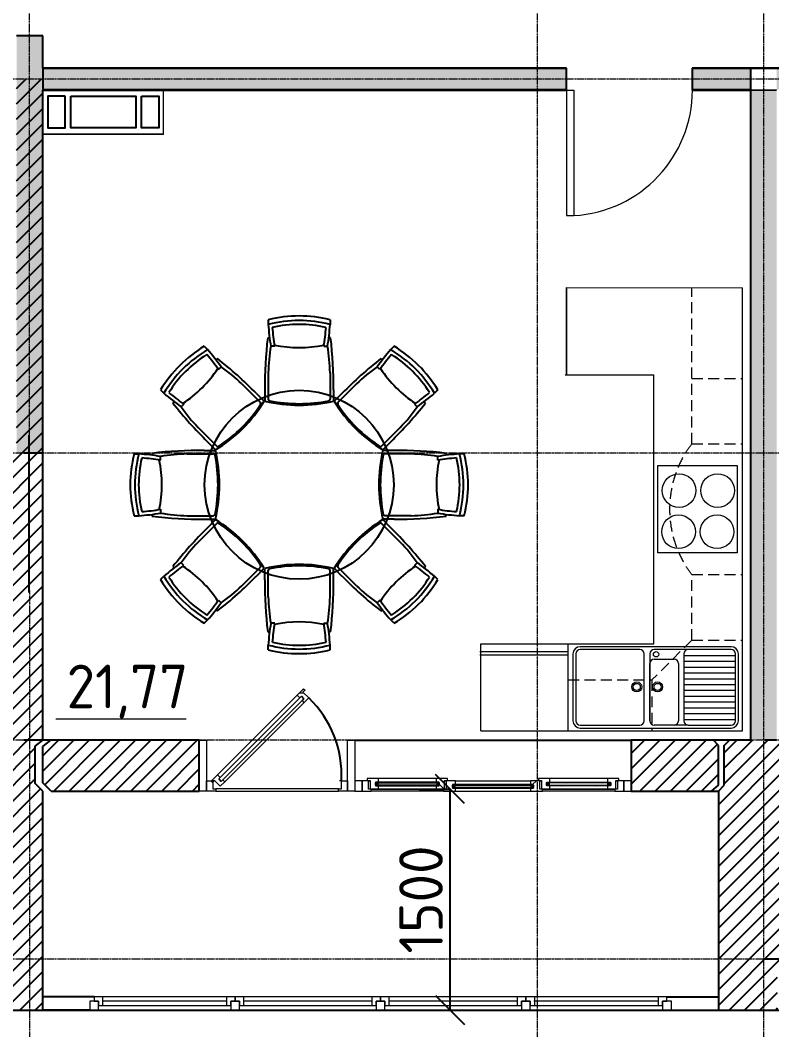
# Model space of a CAD drawing. Header units: inches. Extents: x -2431 to 214825, y 3 to 92804.
# Drawn here: x 72417 to 77586, y 44700 to 51648 of the extents above; entities that cross this region are included whole.
import ezdxf

# ---------------------------------------------------------------- set-up
doc = ezdxf.new("R2010")
doc.units = ezdxf.units.IN
doc.header["$MEASUREMENT"] = 0
doc.linetypes.add('DASHED2', pattern=[0.375, 0.25, -0.125])
doc.linetypes.add('Линия сетки', pattern=[22.225, 12.7, -3.175, 3.175, -3.175])
for name, color, linetype, lineweight in [('A-DOOR', 250, 'Continuous', 9), ('A-DOOR-FRAM', 250, 'Continuous', 18), ('A-GLAZ', 250, 'Continuous', 9), ('Балясины', 7, 'Continuous', 9)]:
    doc.layers.add(name, color=color, linetype=linetype, lineweight=lineweight)
doc.layers.add('М-Мебель', color=250, linetype='Continuous')
doc.layers.add('Фундамент', color=30, linetype='Continuous')
doc.styles.add('GOST-2.304_Type-B', font='GOST_Common.ttf')
doc.styles.add('Чертеж250', font='', dxfattribs={"height": 250})
doc.styles.get('Чертеж250').set_extended_font_data('GOST type B')
doc.dimstyles.new('ГОСТ', dxfattribs={"dimtxt": 300, "dimasz": 200, "dimexe": 0.18, "dimexo": 0.0625, "dimgap": 50, "dimtad": 1, "dimtoh": 1, "dimdec": 0, "dimzin": 0, "dimdsep": 46, "dimtxsty": 'GOST-2.304_Type-B', "dimblk": 'OBLIQUE', "dimcen": 0.09, "dimadec": 0, "dimazin": 0, "dimtfac": 1, "dimtdec": 0, "dimtofl": 0, "dimtmove": 0, "dimatfit": 3, "dimldrblk": 'NONE', "dimfxl": 1, "dimtolj": 1, "dimtzin": 0, "dimarcsym": 0})
pattern_1 = [(210, (-4768.83, -4064.91), (60, -103.923), [])]
pattern_2 = [(315, (-4768.83, -4064.9), (141.4214, 141.4214), [])]

# ---------------------------------------------------------------- blocks, each defined once
blk = doc.blocks.new('Окно 3-Откидное - Среднее глухое - Один переплет с многокамерным стеклопакетом - 30674-99 - Окно 3-Откидное - Среднее глухое - Один переплет с многокамерным стеклопакетом - 30674-99-V6-Уровень 3')
at = {"layer": 'A-GLAZ'}
h = blk.add_hatch(dxfattribs=at)
h.set_pattern_fill('FP_26', color=256, style=0, pattern_type=2)
h.set_pattern_definition([(225, (-4768.83, -4064.9), (169.706, -169.706), [])])
h.paths.add_polyline_path([(-900, 175), (-900, 105), (-857, 105), (-857, 161), (-837, 161), (-837, 175)], flags=0)
h.paths.add_polyline_path([(-340, 175), (-340, 161), (-321, 161), (-321, 105), (-258, 105), (-258, 131), (-278, 131), (-278, 155), (-258, 155), (-258, 175), (-304.7, 175)], flags=0)
h.paths.add_polyline_path([(258, 175), (258, 155), (278, 155), (278, 131), (258, 131), (258, 105), (321, 105), (321, 161), (340, 161), (340, 175)], flags=0)
h.paths.add_polyline_path([(900, 175), (837, 175), (837, 161), (857, 161), (857, 105), (900, 105)], flags=0)
h = blk.add_hatch(dxfattribs=at)
h.set_pattern_fill('FP_25', color=256, style=0, pattern_type=2)
h.set_pattern_definition(pattern_2)
h.paths.add_polyline_path([(-788, 159), (-845, 159), (-845, 103), (-865, 103), (-865, 89), (-788, 89), (-788, 115), (-808, 115), (-808, 139), (-788, 139)], flags=0)
h.paths.add_polyline_path([(-390, 159), (-390, 139), (-370, 139), (-370, 115), (-390, 115), (-390, 89), (-313, 89), (-313, 103), (-333, 103), (-333, 159), (-370, 159)], flags=0)
h = blk.add_hatch(dxfattribs=at)
h.set_pattern_fill('FP_24', color=256, style=0, pattern_type=2)
h.set_pattern_definition(pattern_1)
h.paths.add_polyline_path([(-808, 139), (-808, 135), (-370, 135), (-370, 139), (-801.9, 139)], flags=0)
h.paths.add_polyline_path([(-370, 119), (-808, 119), (-808, 115), (-370, 115)], flags=0)
h = blk.add_hatch(dxfattribs=at)
h.set_pattern_fill('FP_24', color=256, style=0, pattern_type=2)
h.set_pattern_definition(pattern_1)
h.paths.add_polyline_path([(-278, 155), (-278, 151), (278, 151), (278, 155), (192.5, 155)], flags=0)
h.paths.add_polyline_path([(-278, 135), (-278, 131), (278, 131), (278, 135), (192.5, 135)], flags=0)
h = blk.add_hatch(dxfattribs=at)
h.set_pattern_fill('FP_25', color=256, style=0, pattern_type=2)
h.set_pattern_definition(pattern_2)
h.paths.add_polyline_path([(333, 159), (333, 103), (313, 103), (313, 89), (390, 89), (390, 115), (370, 115), (370, 139), (390, 139), (390, 159), (370, 159)], flags=0)
h.paths.add_polyline_path([(845, 159), (788, 159), (788, 139), (808, 139), (808, 115), (788, 115), (788, 89), (865, 89), (865, 103), (845, 103), (845, 139.3)], flags=0)
h = blk.add_hatch(dxfattribs=at)
h.set_pattern_fill('FP_24', color=256, style=0, pattern_type=2)
h.set_pattern_definition(pattern_1)
h.paths.add_polyline_path([(808, 139), (370, 139), (370, 135), (808, 135)], flags=0)
h.paths.add_polyline_path([(808, 119), (370, 119), (370, 115), (808, 115)], flags=0)
h = blk.add_hatch(dxfattribs=at)
h.set_pattern_fill('FP_24', color=256, style=0, pattern_type=2)
h.set_pattern_definition(pattern_1)
h.paths.add_polyline_path([(-808, 135), (-808, 119), (-793, 119), (-793, 135), (-801.9, 135)], flags=0)
h.paths.add_polyline_path([(-385, 135), (-385, 119), (-370, 119), (-370, 135)], flags=0)
h = blk.add_hatch(dxfattribs=at)
h.set_pattern_fill('FP_24', color=256, style=0, pattern_type=2)
h.set_pattern_definition(pattern_1)
h.paths.add_polyline_path([(370, 135), (370, 119), (385, 119), (385, 135)], flags=0)
h.paths.add_polyline_path([(808, 135), (793, 135), (793, 119), (808, 119)], flags=0)
for p, q in [((-900, 175), (-950, 175)), ((-900, 105), (-900, 175)), ((-837, 175), (-340, 175)), ((-340, 161), (-837, 161)), ((-390, 159), (-788, 159)), ((258, 175), (-258, 175)), ((340, 175), (837, 175)), ((837, 161), (340, 161)), ((788, 159), (390, 159)), ((950, 175), (900, 175)), ((900, 175), (900, 105)), ((-950, 105), (-900, 105)), ((-845, 105), (-857, 105)), ((-788, 89), (-390, 89)), ((-321, 105), (-333, 105)), ((258, 105), (-258, 105)), ((333, 105), (321, 105)), ((390, 89), (788, 89)), ((857, 105), (845, 105)), ((900, 105), (950, 105))]:
    blk.add_line(p, q, dxfattribs=at)
at = {"layer": 'A-GLAZ', "lineweight": 18}
for p, q in [((-837, 175), (-900, 175)), ((-900, 175), (-900, 105)), ((-857, 105), (-857, 161)), ((-857, 161), (-837, 161)), ((-845, 159), (-845, 103)), ((-788, 159), (-845, 159)), ((-837, 161), (-837, 175)), ((-808, 135), (-808, 139)), ((-808, 139), (-370, 139)), ((-788, 139), (-788, 159)), ((-333, 159), (-390, 159)), ((-390, 159), (-390, 139)), ((-370, 139), (-370, 135)), ((-258, 175), (-340, 175)), ((-340, 175), (-340, 161)), ((-340, 161), (-321, 161)), ((-333, 103), (-333, 159)), ((-321, 161), (-321, 105)), ((278, 155), (-278, 155)), ((-278, 155), (-278, 151)), ((-278, 151), (278, 151)), ((-258, 155), (-258, 175)), ((340, 175), (258, 175)), ((258, 175), (258, 155)), ((278, 151), (278, 155)), ((321, 105), (321, 161)), ((321, 161), (340, 161)), ((333, 159), (333, 103)), ((390, 159), (333, 159)), ((340, 161), (340, 175)), ((808, 139), (370, 139)), ((370, 139), (370, 135)), ((390, 139), (390, 159)), ((845, 159), (788, 159)), ((788, 159), (788, 139)), ((808, 135), (808, 139)), ((900, 175), (837, 175)), ((837, 175), (837, 161)), ((837, 161), (857, 161)), ((845, 103), (845, 159)), ((857, 161), (857, 105)), ((900, 105), (900, 175)), ((-900, 105), (-857, 105)), ((-845, 103), (-865, 103)), ((-865, 103), (-865, 89)), ((-865, 89), (-788, 89)), ((-370, 135), (-808, 135)), ((-808, 115), (-808, 119)), ((-808, 119), (-370, 119)), ((-370, 115), (-808, 115)), ((-788, 89), (-788, 115)), ((-390, 115), (-390, 89)), ((-390, 89), (-313, 89)), ((-370, 119), (-370, 115)), ((-313, 103), (-333, 103)), ((-321, 105), (-258, 105)), ((-313, 89), (-313, 103)), ((278, 135), (-278, 135)), ((-278, 135), (-278, 131)), ((-278, 131), (278, 131)), ((-258, 105), (-258, 131)), ((258, 131), (258, 105)), ((258, 105), (321, 105)), ((278, 131), (278, 135)), ((333, 103), (313, 103)), ((313, 103), (313, 89)), ((313, 89), (390, 89)), ((370, 135), (808, 135)), ((808, 119), (370, 119)), ((370, 119), (370, 115)), ((370, 115), (808, 115)), ((390, 89), (390, 115)), ((788, 115), (788, 89)), ((788, 89), (865, 89)), ((808, 115), (808, 119)), ((865, 103), (845, 103)), ((857, 105), (900, 105)), ((865, 89), (865, 103))]:
    blk.add_line(p, q, dxfattribs=at)
at = {"layer": 'A-GLAZ', "lineweight": 25}
for p, q in [((-263, 151), (-278, 151)), ((-278, 151), (-278, 135)), ((-263, 135), (-263, 151)), ((263, 151), (263, 135)), ((278, 151), (263, 151)), ((278, 135), (278, 151)), ((-808, 135), (-793, 135)), ((-808, 119), (-808, 135)), ((-793, 119), (-808, 119)), ((-793, 135), (-793, 119)), ((-385, 135), (-370, 135)), ((-385, 119), (-385, 135)), ((-370, 119), (-385, 119)), ((-370, 135), (-370, 119)), ((-278, 135), (-263, 135)), ((263, 135), (278, 135)), ((385, 135), (370, 135)), ((370, 135), (370, 119)), ((370, 119), (385, 119)), ((385, 119), (385, 135)), ((793, 135), (793, 119)), ((808, 135), (793, 135)), ((793, 119), (808, 119)), ((808, 119), (808, 135))]:
    blk.add_line(p, q, dxfattribs=at)
blk = doc.blocks.new('eqrfq')
at = {"layer": 'М-Мебель'}
for points in [[(169136.8, -13940.3), (169058.4, -13940.3)], [(169253.5, -13964.5), (169072.2, -13964.5)], [(169618.2, -13964.5), (169585.3, -13964.5)], [(169435.8, -14008.5), (169435.8, -13982.1)], [(169435.8, -14008.5), (169435.8, -13982.1)], [(169435.8, -14345.5), (169435.8, -14371.9)], [(169435.8, -14345.5), (169435.8, -14371.9)], [(169136.8, -14413.7), (169058.4, -14413.7)], [(169253.5, -14389.5), (169072.2, -14389.5)], [(169618.2, -14389.5), (169585.3, -14389.5)]]:
    blk.add_lwpolyline(points, dxfattribs=at)
for points in [[(169493.9, -13960.8, -0.001858), (169495.4, -13973.2, -0.001858)], [(169493.9, -14393.3, 0.001858), (169495.4, -14380.9, 0.001858)]]:
    blk.add_lwpolyline(points, format="xyb", dxfattribs=at)
for centre, radius, start, end in [((170052.9, -14177), 1022.3, 166.61317, 193.38683), ((169072.2, -13975.7), 11.2, 90, 168.39848), ((169167.2, -16607.1), 2666.5, 82.96231, 90.65331), ((169232, -15140.9), 1176.6, 80.02225, 88.94987), ((169685.7, -15462.4), 1501.3, 93.82312, 99.58072), ((168771.3, -14177), 841.3, 345.36714, 14.63286), ((168771.3, -14177), 873.1, 0, 14.08893), ((170052.9, -14177), 1012.3, 168.39848, 180), ((170241.8, -14177), 815.3, 167.96774, 192.0344), ((169685.7, -15462.4), 1475.2, 94.68128, 99.75167), ((168771.3, -14177), 815.3, 346.93686, 13.10793), ((170052.9, -14177), 1012.3, 180, 191.60152), ((168771.3, -14177), 873.1, 345.91107, 0), ((169072.2, -14378.3), 11.2, 191.60152, 270), ((169232, -13213.1), 1176.6, 271.05013, 279.97775), ((169685.7, -12891.6), 1475.2, 260.24833, 265.31872), ((169685.7, -12891.6), 1501.3, 260.41928, 266.17688), ((169167.2, -11746.9), 2666.5, 269.34669, 277.03769)]:
    blk.add_arc(centre, radius, start, end, dxfattribs=at)
blk = doc.blocks.new('Одиночные-Щитовые - 0864 x 2134 мм-348841-Уровень 3')
at = {"layer": 'A-DOOR', "lineweight": 18}
for p, q in [((381, 75), (381, 939.2)), ((432, 939.2), (381, 939.2)), ((432, 75), (432, 939.2)), ((432, 75), (381, 75))]:
    blk.add_line(p, q, dxfattribs=at)
at = {"layer": 'A-DOOR'}
blk.add_arc((432, 75), 865.7, 93.37739, 180, dxfattribs=at)
blk = doc.blocks.new('_Oblique')
at = {"color": 0, "linetype": 'ByBlock', "lineweight": -2}
blk.add_line((-0.5, -0.5), (0.5, 0.5), dxfattribs=at)
blk = doc.blocks.new('*D165')
at = {"color": 0, "lineweight": -2, "transparency": 16777216}
for p, q in [((75161.2, 46357), (75373.5, 46357)), ((75373.3, 44835.9), (75373.3, 46357)), ((75161.2, 44835.9), (75373.5, 44835.9))]:
    blk.add_line(p, q, dxfattribs=at)
at = {"layer": 'Defpoints', "color": 0, "transparency": 16777216}
for p in [(75161.2, 46357), (75373.3, 46357), (75161.2, 44835.9)]:
    blk.add_point(p, dxfattribs=at)
at = {"color": 0, "lineweight": -2, "transparency": 16777216, "xscale": 200, "yscale": 200, "zscale": 200}
for p, rotation in [((75373.3, 46357), 90), ((75373.3, 44835.9), 270)]:
    blk.add_blockref('_Oblique', p, dxfattribs=dict(at, rotation=rotation))
at = {"color": 0, "transparency": 16777216, "insert": (75173.3, 45596.5), "char_height": 300, "width": 922.942, "attachment_point": 5, "rotation": 90, "style": 'GOST-2.304_Type-B'}
blk.add_mtext('\\A1;1500', dxfattribs=at)
blk = doc.blocks.new('_None')
blk = doc.blocks.new('кузонный комплект')
at = {"lineweight": 9}
for p, q in [((-1210.8, 0.6), (0, 0)), ((-1210.8, 0.6), (-1210.8, -599.4)), ((-1210.8, 0.6), (-1210.8, -599.4)), ((-1210.8, -599.4), (-1210.8, 0.6)), ((0, -3049.4), (0, 0.2)), ((-1220, -599.4), (-610.8, -599.4)), ((-610.8, -2449.4), (-610.8, -599.4)), ((-584.3, -1824.4), (-584.3, -1224.4)), ((-584.3, -1224.4), (-37.3, -1224.4)), ((-37.3, -1224.4), (-37.3, -1824.4)), ((-37.3, -1824.4), (-584.3, -1824.4)), ((-1800, -3049.4), (-1800, -2449.4)), ((-1800, -2449.4), (-610.8, -2449.4)), ((-1200, -3049.4), (-1200, -2449.4)), ((-79.5, -2470.3), (-1117.4, -2470.3)), ((-706.8, -2490.3), (-1117.4, -2490.3)), ((-312.6, -2490.3), (-607.7, -2490.3)), ((-79.7, -2490.3), (-374.8, -2490.3)), ((-1807.6, -2502.8), (-1200, -2502.8)), ((-1807.6, -2525.6), (-1200, -2525.6)), ((-1167.4, -2520.3), (-1167.4, -2980.3)), ((-1147.4, -2520.3), (-1147.4, -2980.3)), ((-676.8, -2980.3), (-676.8, -2520.3)), ((-637.7, -2520.3), (-637.7, -2980.3)), ((-607.7, -2556.5), (-471, -2556.5)), ((-404.8, -2520.3), (-404.8, -2980.3)), ((-404.8, -2530.3), (-49.7, -2530.3)), ((-404.8, -2570.3), (-49.7, -2570.3)), ((-49.7, -2980.3), (-49.7, -2520.3)), ((-29.5, -2980.3), (-29.5, -2520.3)), ((-637.7, -2980.3), (-637.7, -2586.5)), ((-441, -2586.5), (-441, -2980.3)), ((-404.8, -2610.3), (-49.7, -2610.3)), ((-404.8, -2650.3), (-49.7, -2650.3)), ((-404.8, -2690.3), (-49.7, -2690.3)), ((-404.8, -2730.3), (-49.7, -2730.3)), ((-404.8, -2770.3), (-49.7, -2770.3)), ((-404.8, -2810.3), (-49.7, -2810.3)), ((-404.8, -2850.3), (-49.7, -2850.3)), ((-404.8, -2890.3), (-49.7, -2890.3)), ((-404.8, -2930.3), (-49.7, -2930.3)), ((-404.8, -2970.3), (-49.7, -2970.3)), ((-1800, -3049.4), (0, -3049.4)), ((-1117.4, -3010.3), (-706.8, -3010.3)), ((-1117.4, -3030.3), (-79.5, -3030.3)), ((-374.8, -3010.3), (-607.7, -3010.3)), ((-374.8, -3010.3), (-79.7, -3010.3))]:
    blk.add_line(p, q, dxfattribs=at)
at = {"linetype": 'DASHED2', "lineweight": 9, "ltscale": 300}
for p, q in [((-350, -1074.4), (-350, 0.6)), ((-350, -624.4), (0, -624.4)), ((-350, -1074.4), (0, -1074.4)), ((-350, -2424.4), (-350, -1974.4)), ((-350, -1974.4), (0, -1974.4)), ((-350, -2424.4), (-623.6, -2699.4)), ((-350, -2424.4), (0, -2424.4)), ((-1200, -2699.4), (-623.6, -2699.4)), ((-623.6, -2699.4), (-623.6, -3049.4))]:
    blk.add_line(p, q, dxfattribs=at)
at = {"lineweight": 9}
for centre, radius in [((-437.3, -1395.9), 115.9), ((-172.4, -1395.8), 115.9), ((-440.9, -1679.4), 115.9), ((-176, -1679.3), 115.9), ((-595.4, -2522.7), 18.4), ((-728.5, -2747.2), 34.7), ((-728.5, -2747.2), 24.7), ((-584.9, -2747.2), 34.7), ((-584.9, -2747.2), 24.7)]:
    blk.add_circle(centre, radius, dxfattribs=at)
at = {"linetype": 'DASHED2', "lineweight": 9, "ltscale": 300}
blk.add_arc((238.1, -1524.4), 740.5, 142.57645, 217.42355, dxfattribs=at)
at = {"lineweight": 9}
for centre, radius, start, end in [((-1117.4, -2520.3), 50, 90, 180), ((-1117.4, -2520.3), 30, 90, 180), ((-706.8, -2520.3), 30, 0, 90), ((-607.7, -2520.3), 30, 90, 180), ((-374.8, -2520.3), 30, 90, 180), ((-79.7, -2520.3), 30, 0, 90), ((-79.5, -2520.3), 50, 0, 90), ((-607.7, -2586.5), 30, 90, 180), ((-471, -2586.5), 30, 0, 90), ((-1117.4, -2980.3), 50, 180, 270), ((-1117.4, -2980.3), 30, 180, 270), ((-706.8, -2980.3), 30, 270, 0), ((-607.7, -2980.3), 30, 180, 270), ((-471, -2980.3), 30, 270, 0), ((-374.8, -2980.3), 30, 180, 270), ((-79.7, -2980.3), 30, 270, 0), ((-79.5, -2980.3), 50, 270, 0)]:
    blk.add_arc(centre, radius, start, end, dxfattribs=at)
blk = doc.blocks.new('Наружная дверь 1-Навесная - С панелью и порогом - 30970-2002 - Наружная дверь 1-Навесная - С панелью и порогом - 30970-2002-V14-Уровень 3')
at = {"layer": 'A-DOOR'}
h = blk.add_hatch(dxfattribs=at)
h.set_pattern_fill('FP_56', color=256, angle=45, style=0, pattern_type=2)
h.set_pattern_definition([(360, (-16404.68, 1179.3), (0, 240), [])])
h.paths.add_polyline_path([(137.8, 484.9), (156.2, 466.5), (166.8, 477.1), (183.8, 460.1), (173.2, 449.5), (187.3, 435.4), (217.7, 465.8), (178.1, 505.4), (192.3, 519.5), (182.4, 529.4)], flags=0)
h.paths.add_polyline_path([(-409.5, -62.4), (-454, -107), (-444.1, -116.9), (-430, -102.7), (-390.4, -142.3), (-360, -111.9), (-374.1, -97.8), (-384.7, -108.4), (-401.7, -91.4), (-391.1, -80.8)], flags=0)
blk.add_arc((-287.8, -62.3), 731, 356.67281, 46.25045)
at = {"layer": 'A-DOOR', "lineweight": 18}
for p, q in [((-401.7, -91.4), (166.8, 477.1)), ((183.8, 460.1), (-384.7, -108.4)), ((166.8, 477.1), (183.8, 460.1)), ((-384.7, -108.4), (-401.7, -91.4))]:
    blk.add_line(p, q, dxfattribs=at)
at = {"layer": 'A-DOOR'}
for p, q in [((-535, 175.3), (-485, 175.3)), ((-535, -174.7), (-535, 175.3)), ((-485, 175.3), (-485, -174.7)), ((485, 175.3), (535, 175.3)), ((485, -174.7), (485, 175.3)), ((535, 175.3), (535, -174.7)), ((-485, -174.7), (-535, -174.7)), ((535, -174.7), (485, -174.7))]:
    blk.add_line(p, q, dxfattribs=at)
at = {"layer": 'A-DOOR-FRAM'}
for p, q in [((137.8, 484.9), (182.4, 529.4)), ((192.3, 519.5), (178.1, 505.4)), ((178.1, 505.4), (217.7, 465.8)), ((182.4, 529.4), (192.3, 519.5)), ((156.2, 466.5), (137.8, 484.9)), ((166.8, 477.1), (156.2, 466.5)), ((183.8, 460.1), (166.8, 477.1)), ((173.2, 449.5), (183.8, 460.1)), ((187.3, 435.4), (173.2, 449.5)), ((217.7, 465.8), (187.3, 435.4)), ((-454, -107), (-409.5, -62.4)), ((-409.5, -62.4), (-391.1, -80.8)), ((-485, -104.7), (-442, -104.7)), ((-485, -174.7), (-485, -104.7)), ((-444.1, -116.9), (-454, -107)), ((-430, -102.7), (-444.1, -116.9)), ((-442, -104.7), (-442, -160.7)), ((-390.4, -142.3), (-430, -102.7)), ((-391.1, -80.8), (-401.7, -91.4)), ((-401.7, -91.4), (-384.7, -108.4)), ((-360, -111.9), (-390.4, -142.3)), ((-384.7, -108.4), (-374.1, -97.8)), ((-374.1, -97.8), (-360, -111.9)), ((442, -104.7), (485, -104.7)), ((442, -160.7), (442, -104.7)), ((485, -104.7), (485, -174.7)), ((-422, -174.7), (-485, -174.7)), ((-442, -160.7), (-422, -160.7)), ((-422, -160.7), (-422, -174.7)), ((422, -160.7), (442, -160.7)), ((422, -174.7), (422, -160.7)), ((485, -174.7), (422, -174.7))]:
    blk.add_line(p, q, dxfattribs=at)
at = {"layer": 'A-DOOR-FRAM', "lineweight": 9}
for p, q in [((137.8, 484.9), (-409.5, -62.4)), ((-360, -111.9), (187.3, 435.4)), ((-430, -104.7), (-442, -104.7)), ((442, -104.7), (430, -104.7)), ((422, -160.7), (-422, -160.7)), ((-422, -174.7), (422, -174.7))]:
    blk.add_line(p, q, dxfattribs=at)
blk = doc.blocks.new('w4 - w4 2-349507-Уровень 3')
at = {"layer": 'A-GLAZ', "lineweight": 18}
for p, q in [((-1070, -55), (-1130, -55)), ((-1130, -55), (-1130, -115)), ((-1070, -115), (-1070, -55)), ((-100, -55), (-160, -55)), ((-160, -55), (-160, -115)), ((-100, -115), (-100, -55)), ((900, -55), (840, -55)), ((840, -55), (840, -115)), ((900, -115), (900, -55)), ((1900, -55), (1840, -55)), ((1840, -55), (1840, -115)), ((1900, -115), (1900, -55)), ((2870, -55), (2810, -55)), ((2810, -55), (2810, -115)), ((2870, -115), (2870, -55)), ((-1130, -115), (-1070, -115)), ((-160, -115), (-100, -115)), ((840, -115), (900, -115)), ((1840, -115), (1900, -115)), ((2810, -115), (2870, -115))]:
    blk.add_line(p, q, dxfattribs=at)
at = {"layer": 'A-GLAZ'}
for p, q in [((-1070, -55), (-160, -55)), ((-100, -55), (840, -55)), ((900, -55), (1840, -55)), ((1900, -55), (2810, -55)), ((-1100, -115), (-1100, -145)), ((-1070, -115), (-1100, -115)), ((-1040, -85), (-1070, -85)), ((-1070, -85), (-1070, -115)), ((-1040, -145), (-1040, -85)), ((-190, -85), (-1040, -85)), ((-1040, -115), (-185, -115)), ((-160, -85), (-190, -85)), ((-190, -85), (-190, -145)), ((-160, -115), (-160, -85)), ((-130, -115), (-160, -115)), ((-130, -115), (-130, -145)), ((-100, -115), (-130, -115)), ((-130, -145), (-130, -115)), ((-70, -85), (-100, -85)), ((-100, -85), (-100, -115)), ((-70, -145), (-70, -85)), ((810, -85), (-70, -85)), ((-70, -115), (810, -115)), ((840, -85), (810, -85)), ((810, -85), (810, -145)), ((840, -115), (840, -85)), ((870, -115), (840, -115)), ((870, -115), (870, -145)), ((900, -115), (870, -115)), ((870, -145), (870, -115)), ((930, -85), (900, -85)), ((900, -85), (900, -115)), ((930, -145), (930, -85)), ((1810, -85), (930, -85)), ((930, -115), (1810, -115)), ((1840, -85), (1810, -85)), ((1810, -85), (1810, -145)), ((1840, -115), (1840, -85)), ((1870, -115), (1840, -115)), ((1870, -145), (1870, -115)), ((1870, -115), (1870, -145)), ((1900, -115), (1870, -115)), ((1930, -85), (1900, -85)), ((1900, -85), (1900, -115)), ((1930, -145), (1930, -85)), ((2780, -85), (1930, -85)), ((1930, -115), (2785, -115)), ((2810, -85), (2780, -85)), ((2780, -85), (2780, -145)), ((2810, -115), (2810, -85)), ((2840, -115), (2810, -115)), ((2840, -145), (2840, -115)), ((-1100, -145), (-1040, -145)), ((-1040, -145), (-190, -145)), ((-190, -145), (-130, -145)), ((-130, -145), (-70, -145)), ((-70, -145), (810, -145)), ((810, -145), (870, -145)), ((870, -145), (930, -145)), ((930, -145), (1810, -145)), ((1810, -145), (1870, -145)), ((1870, -145), (1930, -145)), ((1930, -145), (2780, -145)), ((2780, -145), (2840, -145))]:
    blk.add_line(p, q, dxfattribs=at)

msp = doc.modelspace()

# ---------------------------------------------------------------- hatches: boundary and pattern name
h = msp.add_hatch(color=256)
h.dxf.hatch_style = 1
h.paths.add_polyline_path([(72571.55603, 51167.14543), (72571.55603, 51242.14543), (72478.73507, 51242.14543), (72479.06386, 48668.02832), (72571.55603, 48668.02832)])
h.paths.add_polyline_path([(72478.73507, 51242.14543), (72391.55603, 51242.14543), (72391.55603, 48668.02832), (72479.06386, 48668.02832)])
h.paths.add_polyline_path([(72571.55603, 51540.58687), (72478.69695, 51540.58687), (72478.73507, 51242.14543), (72571.55603, 51242.14543), (72571.55603, 51317.14543)])
h.paths.add_polyline_path([(72478.69695, 51540.58687), (72391.55603, 51540.58687), (72391.55603, 51242.14543), (72478.73507, 51242.14543)])
h.paths.add_polyline_path([(75971.55603, 51242.14543), (72571.55603, 51242.14543), (72571.55603, 51169.14543), (75971.55603, 51169.14543)])
h.paths.add_polyline_path([(75971.55603, 51315.14543), (72571.55603, 51315.14543), (72571.55603, 51242.14543), (75971.55603, 51242.14543)])
h.paths.add_polyline_path([(72571.55603, 52628.02832), (72571.55603, 52678.02832), (72571.55603, 54345.02832), (72478.33874, 54345.02832), (72478.58659, 52404.58687), (72571.55603, 52404.58687)])
h.paths.add_polyline_path([(72478.33874, 54345.02832), (72391.55603, 54345.02832), (72391.55603, 54343.02832), (72391.55603, 52404.58687), (72478.58659, 52404.58687)])
h.paths.add_polyline_path([(74902.93928, 54491.02832), (72571.55603, 54491.02832), (72571.55603, 54418.02832), (74902.93928, 54418.02832)])
h.paths.add_polyline_path([(74902.93928, 54418.02832), (72571.55603, 54418.02832), (72571.55603, 54345.02832), (73673.55603, 54345.02832), (73673.55603, 54343.02832), (73719.55603, 54343.02832), (73719.55603, 54345.02832), (74902.93928, 54345.02832)])
h.paths.add_polyline_path([(75971.55603, 54418.02832), (75082.93928, 54418.02832), (75082.93928, 54345.02832), (75655.3874, 54345.02832), (75701.3874, 54343.11165), (75701.3874, 54345.02832), (75703.3874, 54345.02832), (75971.55603, 54345.02832)])
h.paths.add_polyline_path([(75971.55603, 54491.02832), (75082.93928, 54491.02832), (75082.93928, 54418.02832), (75971.55603, 54418.02832)])
h.paths.add_polyline_path([(75082.93928, 54810.52832), (74902.93928, 54810.52832), (74902.93928, 54491.02832), (75082.93928, 54493.02832)])
h.paths.add_polyline_path([(75082.93928, 56043.02832), (74902.93928, 56043.02832), (74902.93928, 55725.52832), (75082.93928, 55725.52832)])
h.paths.add_polyline_path([(77528.3874, 54418.02832), (75971.55603, 54418.02832), (75971.55603, 54345.02832), (77505.3874, 54345.02832), (77528.3874, 54345.02832)])
h.paths.add_polyline_path([(77528.3874, 54491.02832), (75971.55603, 54491.02832), (75971.55603, 54418.02832), (77528.3874, 54418.02832)])
h.paths.add_polyline_path([(79182.4255, 54418.02832), (77528.3874, 54418.02832), (77528.3874, 54345.02832), (77551.3874, 54345.02832), (79182.4255, 54345.02832)])
h.paths.add_polyline_path([(79182.4255, 54491.02832), (77528.3874, 54491.02832), (77528.3874, 54418.02832), (79182.4255, 54418.02832)])
h.paths.add_polyline_path([(81497.4255, 54418.02832), (80241.78231, 54418.02832), (80241.78231, 54345.02832), (81497.4255, 54345.02832)])
h.paths.add_polyline_path([(81497.4255, 54491.02832), (80241.78231, 54491.02832), (80241.78231, 54418.02832), (81497.4255, 54418.02832)])
h.paths.add_polyline_path([(80241.78231, 54418.02832), (80097.4255, 54418.02832), (80097.4255, 54345.02832), (80241.78231, 54345.02832)])
h.paths.add_polyline_path([(80241.78231, 54491.02832), (80097.4255, 54491.02832), (80097.4255, 54418.02832), (80241.78231, 54418.02832)])
h = msp.add_hatch(color=256)
h.dxf.hatch_style = 1
h.paths.add_polyline_path([(98656.91171, 54489.02832), (97831.65627, 54489.02832), (97229.91171, 54491.02832), (97229.91171, 54493.02832), (97183.91171, 54493.02832), (97183.91171, 54491.02832), (96381.91171, 54491.02832), (96381.91171, 54418.02832), (98656.91171, 54418.02832)])
h.paths.add_polyline_path([(98656.91171, 54418.02832), (96381.91171, 54418.02832), (96381.91171, 54345.02832), (98656.91171, 54344.02832)])
h.paths.add_polyline_path([(95517.91171, 54418.02832), (94871.91171, 54418.02832), (94871.91171, 54345.02832), (95517.91171, 54345.02832)])
h.paths.add_polyline_path([(95517.91171, 54491.02832), (94871.91171, 54491.02832), (94871.91171, 54418.02832), (95517.91171, 54418.02832)])
h.paths.add_polyline_path([(94691.91171, 54418.02832), (90783.29496, 54418.02832), (90783.29496, 54345.02832), (94691.91171, 54345.02832)])
h.paths.add_polyline_path([(94691.91171, 54491.02832), (90783.29496, 54491.02832), (90783.29496, 54418.02832), (94691.91171, 54418.02832)])
h.paths.add_polyline_path([(94871.91171, 54345.02832), (94781.91171, 54345.02832), (94781.91171, 51242.14543), (94871.91171, 51242.14543)])
h.paths.add_polyline_path([(94781.91171, 54345.02832), (94691.91171, 54345.02832), (94691.91171, 54343.02832), (94691.91171, 51242.14543), (94781.91171, 51242.14543)])
h.paths.add_polyline_path([(90783.29496, 54343.02832), (90693.29496, 54344.02832), (90693.29496, 52404.58687), (90783.29496, 52404.58687)])
h.paths.add_polyline_path([(90693.29496, 54344.02832), (90603.29496, 54345.02832), (90603.29496, 54039.44586), (90603.29496, 52678.02832), (90603.29496, 52628.02832), (90603.29496, 52404.58687), (90693.29496, 52404.58687)])
h.paths.add_polyline_path([(90603.29496, 54418.02832), (88277.4255, 54418.02832), (88277.4255, 54345.02832), (89455.29496, 54345.02832), (89501.29496, 54345.02832), (90603.29496, 54345.02832)])
h.paths.add_polyline_path([(90603.29496, 54491.02832), (88277.4255, 54491.02832), (88277.4255, 54418.02832), (90603.29496, 54418.02832)])
h.paths.add_polyline_path([(87203.29496, 54418.02832), (85646.46359, 54418.02832), (85646.46359, 54344.02832), (85669.46359, 54343.10832), (85669.46359, 54345.02832), (87203.29496, 54345.02832)])
h.paths.add_polyline_path([(87203.29496, 54491.02832), (85646.46359, 54491.02832), (85646.46359, 54418.02832), (87203.29496, 54418.02832)])
h.paths.add_polyline_path([(88097.4255, 54418.02832), (87203.29496, 54418.02832), (87203.29496, 54345.02832), (87445.29496, 54345.02832), (87491.29496, 54345.02832), (88097.4255, 54345.02832)])
h.paths.add_polyline_path([(88097.4255, 54491.02832), (87203.29496, 54491.02832), (87203.29496, 54418.02832), (88097.4255, 54418.02832)])
h.paths.add_polyline_path([(85646.46359, 54418.02832), (83992.4255, 54418.02832), (83992.4255, 54345.02832), (85623.46359, 54345.02832), (85623.46359, 54344.94832), (85646.46359, 54344.02832)])
h.paths.add_polyline_path([(85646.46359, 54491.02832), (83992.4255, 54491.02832), (83992.4255, 54418.02832), (85646.46359, 54418.02832)])
h.paths.add_polyline_path([(82933.06868, 54418.02832), (81677.4255, 54418.02832), (81677.4255, 54345.02832), (82933.06868, 54345.02832)])
h.paths.add_polyline_path([(82933.06868, 54491.02832), (81677.4255, 54491.02832), (81677.4255, 54418.02832), (82933.06868, 54418.02832)])
h.paths.add_polyline_path([(83077.4255, 54418.02832), (82933.06868, 54418.02832), (82933.06868, 54345.02832), (83077.4255, 54345.02832)])
h.paths.add_polyline_path([(83077.4255, 54491.02832), (82933.06868, 54491.02832), (82933.06868, 54418.02832), (83077.4255, 54418.02832)])
h.paths.add_polyline_path([(81677.4255, 54345.02832), (81587.4255, 54345.02832), (81587.4255, 51317.14543), (81677.4255, 51317.14543)])
h.paths.add_polyline_path([(81587.4255, 54345.02832), (81497.4255, 54345.02832), (81497.4255, 54343.02832), (81497.4255, 51317.14543), (81587.4255, 51317.14543)])
h.paths.add_polyline_path([(78682.26596, 51242.14543), (77618.3874, 51242.14543), (77618.3874, 51169.14543), (78682.26596, 51169.14543)])
h.paths.add_polyline_path([(78682.26596, 51317.14543), (77618.3874, 51315.85107), (77618.3874, 51242.14543), (78682.26596, 51242.14543)])
h.paths.add_polyline_path([(77438.3874, 51242.14543), (77038.3874, 51242.14543), (77038.3874, 51169.14543), (77438.3874, 51169.14543)])
h.paths.add_polyline_path([(77438.3874, 51315.63208), (77038.3874, 51315.14543), (77038.3874, 51242.14543), (77438.3874, 51242.14543)])
h.paths.add_polyline_path([(76174.3874, 51242.14543), (75971.55603, 51242.14543), (75971.55603, 51169.14543), (76174.3874, 51169.14543)])
h = msp.add_hatch(color=256)
h.dxf.hatch_style = 1
h.paths.add_polyline_path([(80241.78231, 51242.14543), (79538.47961, 51242.14543), (79538.47961, 51167.14543), (79989.90645, 51167.14543), (80241.78231, 51167.47959)])
h.paths.add_polyline_path([(81497.4255, 51242.14543), (80241.78231, 51242.14543), (80241.78231, 51167.47959), (81497.4255, 51169.14543)])
h.paths.add_polyline_path([(81497.4255, 51315.14543), (80241.78231, 51315.14543), (80241.78231, 51242.14543), (81497.4255, 51242.14543)])
h.paths.add_polyline_path([(82933.06868, 51242.14543), (81677.4255, 51242.14543), (81677.4255, 51169.14543), (82506.18851, 51169.14543), (82933.06868, 51169.14543)])
h.paths.add_polyline_path([(82933.06868, 51316.42691), (81677.4255, 51315.14543), (81677.4255, 51242.14543), (82933.06868, 51242.14543)])
h.paths.add_polyline_path([(81677.4255, 51167.14543), (81587.4255, 51168.14543), (81587.4255, 48668.02832), (81677.4255, 48668.02832)])
h.paths.add_polyline_path([(81587.4255, 51168.14543), (81497.4255, 51169.14543), (81497.4255, 51167.14543), (81497.4255, 50863.56297), (81497.4255, 48668.02832), (81587.4255, 48668.02832)])
h.paths.add_polyline_path([(81587.4255, 48668.02832), (81497.4255, 48668.02832), (81497.4255, 46693.02832), (81587.4255, 46693.02832)])
h.paths.add_polyline_path([(81677.4255, 48668.02832), (81587.4255, 48668.02832), (81587.4255, 46693.02832), (81677.4255, 46693.02832)])
h.paths.add_polyline_path([(81677.4255, 46693.02832), (81587.4255, 46693.02832), (81587.4255, 45185.89953), (81677.4255, 45185.89953)])
h.paths.add_polyline_path([(81587.4255, 46693.02832), (81497.4255, 46693.02832), (81497.4255, 45185.89953), (81587.4255, 45185.89953)])
h.paths.add_polyline_path([(77618.3874, 48668.02832), (77528.3874, 48668.02832), (77528.3874, 46693.02832), (77618.3874, 46693.02832)])
h.paths.add_polyline_path([(77528.3874, 48668.02832), (77438.3874, 48668.02832), (77438.3874, 46693.02832), (77528.3874, 46693.02832)])
h.paths.add_polyline_path([(77618.3874, 49232.57073), (77618.3874, 49430.2596), (77618.3874, 51169.14543), (77528.3874, 51168.14543), (77528.3874, 48668.02832), (77618.3874, 48668.02832)])
h.paths.add_polyline_path([(77528.3874, 51168.14543), (77438.3874, 51167.14543), (77438.3874, 48668.02832), (77528.3874, 48668.02832)])
h.paths.add_polyline_path([(76174.3874, 51315.14543), (75971.55603, 51315.14543), (75971.55603, 51242.14543), (76174.3874, 51242.14543)])
at = {"layer": 'Фундамент'}
h = msp.add_hatch(dxfattribs=at)
h.set_pattern_fill('ANSI31', color=256, scale=600)
h.paths.add_polyline_path([(98656.91171, 62857.26653), (97826.00076, 62857.26653), (97826.00076, 62507.26653), (98656.91171, 62507.26653)])
h.paths.add_polyline_path([(98756.91171, 62857.26653), (98656.91171, 62857.26653), (98656.91171, 62507.26653), (98739.93438, 62507.26653), (98756.91171, 62524.24386)])
h.paths.add_polyline_path([(99106.91171, 62857.26653), (98780.93438, 62857.26653), (98780.93438, 62574.10324), (98786.63905, 62568.39857), (98780.93438, 62562.6939), (98780.93438, 62532.28843), (98756.91171, 62507.26653), (99106.91171, 62507.26653)])
h.paths.add_polyline_path([(99106.91171, 62507.26653), (98756.91171, 62507.26653), (98756.91171, 61327.26653), (99106.91171, 61327.26653)])
h.paths.add_polyline_path([(98756.91171, 62507.26653), (98656.91171, 62507.26653), (98656.91171, 61327.26653), (98756.91171, 61327.26653)])
h.paths.add_polyline_path([(99106.91171, 61327.26653), (98756.91171, 61327.26653), (98756.91171, 61215.22298), (98764.7633, 61208.02832), (99106.91171, 61208.02832)])
h.paths.add_polyline_path([(98756.91171, 61327.26653), (98656.91171, 61327.26653), (98656.91171, 61208.02832), (98756.91171, 61208.02832)])
h.paths.add_polyline_path([(98756.91171, 59308.02832), (98656.91171, 59308.02832), (98656.91171, 58308.02832), (98656.91171, 58289.78843), (98698.67304, 58248.02709), (98756.91171, 58248.02709)])
h.paths.add_polyline_path([(99106.91171, 59308.02832), (98756.91171, 59308.02832), (98756.91171, 58248.02709), (99106.91171, 58248.02709)])
h.paths.add_polyline_path([(98756.91171, 58191.79977), (98694.92304, 58191.79977), (98656.91171, 58153.78843), (98656.91171, 58128.02832), (98656.91171, 57228.02832), (98656.91171, 56271.40196), (98656.95886, 56271.35479), (98656.94094, 56118.02832), (98756.91171, 56118.02832)])
h.paths.add_polyline_path([(99106.91171, 58191.79977), (98756.91171, 58191.79977), (98756.91171, 56118.02832), (99106.91171, 56118.02832)])
h.paths.add_polyline_path([(98756.91171, 56118.02832), (98656.94094, 56118.02832), (98656.91215, 55871.84296), (98656.91171, 55868.02832), (98656.91171, 55818.02832), (98656.91171, 54792.61078), (98660.41928, 54792.61078), (98660.41928, 54489.02832), (98660.40257, 54461.29757), (98681.92304, 54439.77709), (98756.91171, 54439.77709)])
h.paths.add_polyline_path([(99106.91171, 56118.02832), (98756.91171, 56118.02832), (98756.91171, 54439.77709), (99106.91171, 54439.77709), (99106.91171, 54618.75225)])
h.paths.add_polyline_path([(98756.91171, 54394.54977), (98681.67304, 54394.54977), (98656.91171, 54369.78843), (98656.91171, 52418.39028), (98756.91171, 52418.39028)])
h.paths.add_polyline_path([(99106.91171, 54394.54977), (98756.91171, 54394.54977), (98756.91171, 52418.39028), (99106.91171, 52418.39028)])
h.paths.add_polyline_path([(98756.91171, 50518.39028), (98656.91171, 50518.39028), (98656.91171, 48668.02832), (98756.91171, 48668.02832)])
h.paths.add_polyline_path([(99106.91171, 50518.39028), (98756.91171, 50518.39028), (98756.91171, 48668.02832), (99106.91171, 48668.02832)])
h.paths.add_polyline_path([(99106.91171, 48668.02832), (98756.91171, 48668.02832), (98756.91171, 48318.02832), (99106.91171, 48318.02832)])
h.paths.add_polyline_path([(98756.91171, 48668.02832), (98656.91171, 48668.02832), (98711.04299, 48613.89704), (98711.04299, 48318.02832), (98756.91171, 48318.02832)])
h.paths.add_polyline_path([(98676.55433, 48614.90838), (98623.43438, 48668.02832), (98281.91976, 48668.02832), (98281.91976, 48329.18845), (98231.91976, 48329.18845), (98196.91976, 48329.18845), (98196.91976, 48320.18845), (98676.55433, 48317.93608)])
h.paths.add_polyline_path([(95350.29496, 48668.02832), (94871.91171, 48668.02832), (94855.93438, 48668.02832), (94819.81444, 48631.90838), (94819.81444, 48318.02832), (95350.29496, 48318.02832)])
h.paths.add_polyline_path([(94749.30433, 48634.65838), (94715.93438, 48668.02832), (93903.44322, 48668.02832), (93903.44322, 48318.02832), (94749.30433, 48318.02832)])
h.paths.add_polyline_path([(92003.44322, 48668.02832), (91066.93438, 48668.02832), (91046.05433, 48628.28843), (91046.05433, 48625.28843), (91046.05433, 48354.90838), (91082.93438, 48318.02832), (92003.44322, 48318.02832)])
h.paths.add_polyline_path([(91053.29496, 48318.02832), (91014.73462, 48356.58867), (91014.73462, 48628.78843), (90991.93438, 48668.02832), (90693.29496, 48668.02832), (90693.29496, 46693.02832), (91053.29496, 46693.02832)])
h.paths.add_polyline_path([(90693.29496, 48668.02832), (90603.29496, 48668.02832), (90603.29496, 46693.02832), (90693.29496, 46693.02832)])
h.paths.add_polyline_path([(91053.29496, 46693.02832), (90693.29496, 46693.02832), (90693.29496, 45185.89953), (91053.29496, 45185.89953)])
h.paths.add_polyline_path([(90693.29496, 46693.02832), (90603.29496, 46693.02832), (90648.23462, 46648.08867), (90648.23462, 46389.78843), (90603.29496, 46343.02832), (90603.29496, 45185.89953), (90693.29496, 45185.89953)])
h.paths.add_polyline_path([(91053.29496, 45185.89953), (90693.29496, 45185.89953), (90693.29496, 44835.89953), (91053.29496, 44835.89953)])
h.paths.add_polyline_path([(90693.29496, 45185.89953), (90603.29496, 45185.89953), (90603.29496, 44835.89953), (90693.29496, 44835.89953)])
h.paths.add_polyline_path([(90617.80433, 46647.15838), (90571.93438, 46693.02832), (89526.46359, 46693.02832), (89526.46359, 46343.02832), (90570.43438, 46343.02832), (90617.80433, 46390.28843)])
h.paths.add_polyline_path([(86556.46359, 46693.02832), (85986.43438, 46693.02832), (85935.30433, 46644.78843), (85935.30433, 46392.15838), (85984.43438, 46343.02832), (86556.46359, 46343.02832)])
h.paths.add_polyline_path([(85956.46359, 46343.02832), (85904.56893, 46394.92298), (85904.56893, 46650.28843), (85956.46359, 46693.02832), (85646.46359, 46693.02832), (85646.46359, 45185.89953), (85956.46359, 45185.89953)])
h.paths.add_polyline_path([(85646.46359, 45185.89953), (85506.46359, 45185.89953), (85541.75453, 45150.60858), (85541.75453, 44835.89953), (85646.46359, 44835.89953)])
h.paths.add_polyline_path([(85646.46359, 46693.02832), (85506.46359, 46693.02832), (85506.46359, 45185.89953), (85646.46359, 45185.89953)])
h.paths.add_polyline_path([(85509.48993, 45149.84398), (85473.43438, 45185.89953), (84566.94454, 45185.89953), (84566.94454, 44835.89953), (85509.48993, 44835.89953)])
h.paths.add_polyline_path([(82666.94454, 45185.89953), (81639.93438, 45185.89953), (81606.93438, 45148.78843), (81606.93438, 44835.89953), (82666.94454, 44835.89953)])
h.paths.add_polyline_path([(81559.48993, 45151.84398), (81525.43438, 45185.89953), (80507.90645, 45185.89953), (80507.90645, 44835.89953), (81559.48993, 44835.89953)])
h.paths.add_polyline_path([(78607.90645, 45185.89953), (77706.43438, 45185.89953), (77661.37883, 45140.84398), (77661.37883, 44835.89953), (78607.90645, 44835.89953)])
h.paths.add_polyline_path([(77624.60534, 45142.11747), (77668.3874, 45185.89953), (77528.3874, 45185.89953), (77528.3874, 44835.89953), (77624.60534, 44835.89953)])
h.paths.add_polyline_path([(77528.3874, 45185.89953), (77218.3874, 45185.89953), (77218.3874, 44836.06995), (77218.45295, 44836.06995), (77528.3874, 44836.03194)])
h.paths.add_polyline_path([(77528.3874, 46693.02832), (77294.93438, 46693.02832), (77258.54095, 46655.28843), (77258.54095, 46383.18187), (77218.3874, 46343.02832), (77218.3874, 45185.89953), (77528.3874, 45185.89953)])
h.paths.add_polyline_path([(77668.3874, 46693.02832), (77528.3874, 46693.02832), (77528.3874, 45185.89953), (77668.3874, 45185.89953)])
h.paths.add_polyline_path([(77218.3874, 46655.28843), (77184.93438, 46693.02832), (76618.3874, 46693.02832), (76618.3874, 46343.02832), (77170.93438, 46343.02832), (77218.3874, 46383.28843)])
h.paths.add_polyline_path([(73648.3874, 46693.02832), (72626.43438, 46693.02832), (72571.55603, 46648.78843), (72571.55603, 46400.28843), (72629.43438, 46343.02832), (73648.3874, 46343.02832)])
h.paths.add_polyline_path([(72479.50374, 46693.02832), (72121.55603, 46693.02832), (72121.55603, 45185.89953), (72479.7237, 45185.89953)])
h.paths.add_polyline_path([(72479.7237, 45185.89953), (72121.55603, 45185.89953), (72121.55603, 44835.89953), (72479.77478, 44835.89953)])
h.paths.add_polyline_path([(72571.55603, 45185.89953), (72479.7237, 45185.89953), (72479.77478, 44835.89953), (72571.55603, 44835.89953)])
h.paths.add_polyline_path([(72571.55603, 46343.02832), (72520.11515, 46394.4692), (72520.11515, 46651.78843), (72571.55603, 46693.02832), (72479.50374, 46693.02832), (72479.7237, 45185.89953), (72571.55603, 45185.89953)])
h.paths.add_polyline_path([(72571.55603, 48668.02832), (72571.55603, 51167.14543), (72571.55603, 51242.14543), (72391.55603, 51242.14543), (72391.55603, 48668.02832), (72210.93438, 48668.02832), (72173.62526, 48626.78843), (72173.62526, 48370.09755), (72121.55603, 48318.02832), (72121.55603, 47495.9738), (72121.55603, 46693.02832), (72571.55603, 46693.02832)])
h.paths.add_polyline_path([(72107.31444, 48627.28843), (72068.93438, 48668.02832), (71171.40777, 48668.02832), (71171.40777, 48318.02832), (72051.43438, 48318.02832), (72107.31444, 48373.90838)])
h.paths.add_polyline_path([(69271.40777, 48668.02832), (68460.93438, 48668.02832), (68431.43438, 48625.28843), (68431.43438, 48318.02832), (69271.40777, 48318.02832)])
h.paths.add_polyline_path([(68355.93438, 48616.78843), (68355.93438, 48625.28843), (68323.43438, 48668.02832), (67824.55603, 48668.02832), (67824.55603, 48318.02832), (68355.93438, 48318.02832)])
h.paths.add_polyline_path([(64892.93123, 48668.02832), (64549.93438, 48668.02832), (64507.43438, 48640.78843), (64507.43438, 48357.78843), (64547.43438, 48318.02832), (64892.93123, 48318.02832)])
h.paths.add_polyline_path([(64417.93928, 48668.02832), (64076.65291, 48668.02832), (64076.65291, 48318.02832), (64417.93928, 48318.02832)])
h.paths.add_polyline_path([(64486.41359, 48640.78843), (64526.65291, 48668.02832), (64417.93928, 48668.02832), (64417.93928, 48318.02832), (64526.65291, 48318.02832), (64486.41359, 48358.26764)])
h.paths.add_polyline_path([(64526.65291, 50518.39028), (64417.93928, 50518.39028), (64417.93928, 48668.02832), (64526.65291, 48668.02832)])
h.paths.add_polyline_path([(64417.93928, 50518.39028), (64076.65291, 50518.39028), (64076.65291, 48668.02832), (64417.93928, 48668.02832)])
h.paths.add_polyline_path([(64417.93928, 54393.28843), (64076.65291, 54393.28843), (64076.65291, 52418.39028), (64417.93928, 52418.39028)])
h.paths.add_polyline_path([(64526.65291, 54362.78843), (64484.43438, 54393.28843), (64417.93928, 54393.28843), (64417.93928, 52418.39028), (64526.65291, 52418.39028)])
h.paths.add_polyline_path([(64417.93928, 56118.02832), (64076.65291, 56118.02832), (64076.65291, 54511.22637), (64076.65291, 54443.78843), (64417.93928, 54443.78843)])
h.paths.add_polyline_path([(64517.93928, 58128.02832), (64517.93928, 58147.28843), (64459.93438, 58175.28843), (64417.93928, 58175.28843), (64417.93928, 56118.02832), (64517.93928, 56118.02832)])
h.paths.add_polyline_path([(64417.93928, 58175.28843), (64076.65291, 58175.28843), (64076.65291, 56118.02832), (64417.93928, 56118.02832)])
h.paths.add_polyline_path([(64517.93928, 56118.02832), (64417.93928, 56118.02832), (64417.93928, 54443.78843), (64484.43438, 54443.78843), (64526.65291, 54474.28843), (64526.65291, 54491.02832), (64514.43171, 54491.02832), (64517.93928, 54494.5359), (64517.93928, 54794.61078), (64517.93928, 55818.02832), (64517.93928, 55868.02832)])
h.paths.add_polyline_path([(64417.93928, 59308.02832), (64076.65291, 59308.02832), (64076.65291, 58249.78843), (64417.93928, 58249.78843)])
h.paths.add_polyline_path([(64517.93928, 59308.02832), (64417.93928, 59308.02832), (64417.93928, 58249.78843), (64456.43438, 58249.78843), (64517.93928, 58308.02832)])

# ---------------------------------------------------------------- linework, layer by layer
at = {"lineweight": 25}
for p, q in [((72571.55603, 51540.58687), (72391.55603, 51540.58687)), ((72571.55603, 51317.14543), (72571.55603, 51540.58687)), ((76174.3874, 51317.14543), (72571.55603, 51317.14543)), ((76174.3874, 51167.14543), (76174.3874, 51317.14543)), ((78682.26596, 51317.14543), (77038.3874, 51317.14543)), ((77038.3874, 51317.14543), (77038.3874, 51167.14543)), ((72571.55603, 48668.02832), (72571.55603, 51167.14543)), ((72571.55603, 51167.14543), (76174.3874, 51167.14543)), ((77038.3874, 51167.14543), (77438.3874, 51167.14543)), ((77438.3874, 51167.14543), (77438.3874, 46693.02832)), ((72571.55603, 46693.02832), (72571.55603, 48668.02832)), ((73648.3874, 46693.02832), (72571.55603, 46693.02832)), ((73648.3874, 46343.02832), (73648.3874, 46693.02832)), ((77438.3874, 46693.02832), (76618.3874, 46693.02832)), ((76618.3874, 46693.02832), (76618.3874, 46343.02832)), ((72571.55603, 44835.89953), (72571.55603, 46343.02832)), ((72629.43438, 46343.02832), (73648.3874, 46343.02832)), ((76618.3874, 46343.02832), (77218.3874, 46343.02832)), ((77218.3874, 46343.02832), (77218.3874, 44835.89953)), ((72121.55603, 44835.89953), (72571.55603, 44835.89953)), ((77218.3874, 44835.89953), (78607.90645, 44835.89953))]:
    msp.add_line(p, q, dxfattribs=at)
for p, q in [((72571.55603, 51317.14543), (72571.55603, 51167.14543)), ((76174.3874, 51315.14543), (72571.55603, 51315.14543)), ((78682.26596, 51317.14543), (77038.3874, 51315.14543)), ((77438.3874, 51317.14543), (77438.3874, 51167.14543)), ((76174.3874, 51169.14543), (72571.55603, 51169.14543)), ((77438.3874, 51169.14543), (77038.3874, 51169.14543)), ((77438.3874, 51167.14543), (77618.3874, 51169.14543)), ((72475.93375, 48790.85288), (72475.93375, 47709.54336)), ((72571.55603, 48668.02832), (72441.55603, 48668.02832)), ((72571.55603, 46693.02832), (72441.55603, 46693.02832)), ((72520.11515, 46651.78843), (72571.55603, 46693.02832)), ((72571.55603, 46648.78843), (72626.43438, 46693.02832)), ((74718.3874, 46693.02832), (76618.3874, 46693.02832)), ((77218.3874, 46655.28843), (77184.93438, 46693.02832)), ((77258.54095, 46655.28843), (77294.93438, 46693.02832)), ((77618.3874, 46693.02832), (77538.3874, 46693.02832)), ((72520.11515, 46394.4692), (72520.11515, 46651.78843)), ((72571.55603, 46400.28843), (72571.55603, 46648.78843)), ((77218.3874, 46383.28843), (77218.3874, 46655.28843)), ((77258.54095, 46383.18187), (77258.54095, 46655.28843)), ((72571.55603, 46343.02832), (72520.11515, 46394.4692)), ((72629.43438, 46343.02832), (72571.55603, 46400.28843)), ((77170.93438, 46343.02832), (77218.3874, 46383.28843)), ((77218.3874, 46343.02832), (77258.54095, 46383.18187)), ((77668.3874, 45185.89953), (77538.3874, 45185.89953)), ((72925.03726, 44925.89953), (72571.62158, 44925.89953)), ((76865.03726, 44926.06995), (77218.45295, 44926.06995)), ((72571.55603, 44835.89953), (77218.3874, 44835.89953)), ((72895.03726, 44836.06995), (72571.62158, 44835.89953)), ((76895.03726, 44836.06995), (77218.45295, 44836.06995))]:
    msp.add_line(p, q)
at = {"const_width": 10}
msp.add_lwpolyline([(73400.31904, 50863.56297), (72571.55603, 50863.56297), (72571.55603, 51167.14543), (73400.31904, 51167.14543)], close=True, dxfattribs=at)
for points in [[(72725.19739, 51124.32308), (72607.19739, 51124.32308), (72607.19739, 50906.82308), (72725.19739, 50906.82308)], [(72764.69739, 51125.82308), (73211.69739, 51125.82308), (73211.69739, 50906.82308), (72764.69739, 50906.82308)], [(73251.19739, 51124.32308), (73369.19739, 51124.32308), (73369.19739, 50906.82308), (73251.19739, 50906.82308)]]:
    msp.add_lwpolyline(points, close=True)
msp.add_lwpolyline([(72659.93438, 46838.28843), (73559.93438, 46838.28843)], dxfattribs=at)
at = {"linetype": 'Continuous'}
msp.add_circle((74335.24039, 48450.43677), 650, dxfattribs=at)
at = {"layer": 'Балясины', "color": 254, "linetype": 'Линия сетки'}
for p, q in [((72476.50749, 67223.21253), (72480.43693, 40298.86084)), ((75971.55603, 67223.21253), (75971.55603, 40298.8621)), ((77528.3874, 67223.21253), (77528.3874, 40298.8621)), ((104246.5853, 51242.14543), (59395.498, 51242.14543)), ((104246.5853, 48668.02832), (59395.498, 48668.02832)), ((104246.5853, 46693.02832), (59395.498, 46693.02832)), ((104246.5853, 45185.89953), (59395.498, 45185.89953))]:
    msp.add_line(p, q, dxfattribs=at)

# ---------------------------------------------------------------- block references
for name, p, rotation in [('Одиночные-Щитовые - 0864 x 2134 мм-348841-Уровень 3', (76606.3874, 51242.14543), 180), ('Окно 3-Откидное - Среднее глухое - Один переплет с многокамерным стеклопакетом - 30674-99 - Окно 3-Откидное - Среднее глухое - Один переплет с многокамерным стеклопакетом - 30674-99-V6-Уровень 3', (75668.3874, 46518.02832), 180), ('w4 - w4 2-349507-Уровень 3', (75765.03726, 44781.06995), 179.9999999999411)]:
    msp.add_blockref(name, p, dxfattribs=dict(rotation=rotation))
at = {"color": 253, "lineweight": 9}
msp.add_blockref('кузонный комплект', (77385.46503, 49806.52373), dxfattribs=at)
at = {"linetype": 'Continuous'}
for p, rotation in [((60158.23461, -120032.13283), 90), ((183445.75094, -80709.38763), 135), ((-54824.58401, -60660.07378), 45), ((203495.06478, 157560.94732), 224.9999999999999), ((-34775.27016, 177610.26116), 315)]:
    msp.add_blockref('eqrfq', p, dxfattribs=dict(at, rotation=rotation))
at = {"color": 253, "linetype": 'Continuous'}
for p, rotation in [((242817.80998, 34273.43099), 180), ((88512.24617, 216933.00636), 270)]:
    msp.add_blockref('eqrfq', p, dxfattribs=dict(at, rotation=rotation))
msp.add_blockref('eqrfq', (-94147.32921, 62627.44254), dxfattribs=at)
msp.add_blockref('Наружная дверь 1-Навесная - С панелью и порогом - 30970-2002 - Наружная дверь 1-Навесная - С панелью и порогом - 30970-2002-V14-Уровень 3', (74183.3874, 46517.74269))

# ---------------------------------------------------------------- texts
at = {"style": 'Чертеж250'}
msp.add_text('21,77', height=300, dxfattribs=at).set_placement((72735.93438, 46912.78843))

# ---------------------------------------------------------------- dimensions: what is measured, and where the dimension line sits
dim = msp.add_linear_dim(base=(75373.31293, 46357.02832), p1=(75161.1809, 44835.89953), p2=(75161.1809, 46357.02832), angle=90, text='1500', dimstyle='ГОСТ')
dim.commit()
dim.dimension.update_dxf_attribs({"geometry": '*D165', "text_midpoint": (75173.31293, 45596.46392)})

doc.saveas('drawing.dxf')
